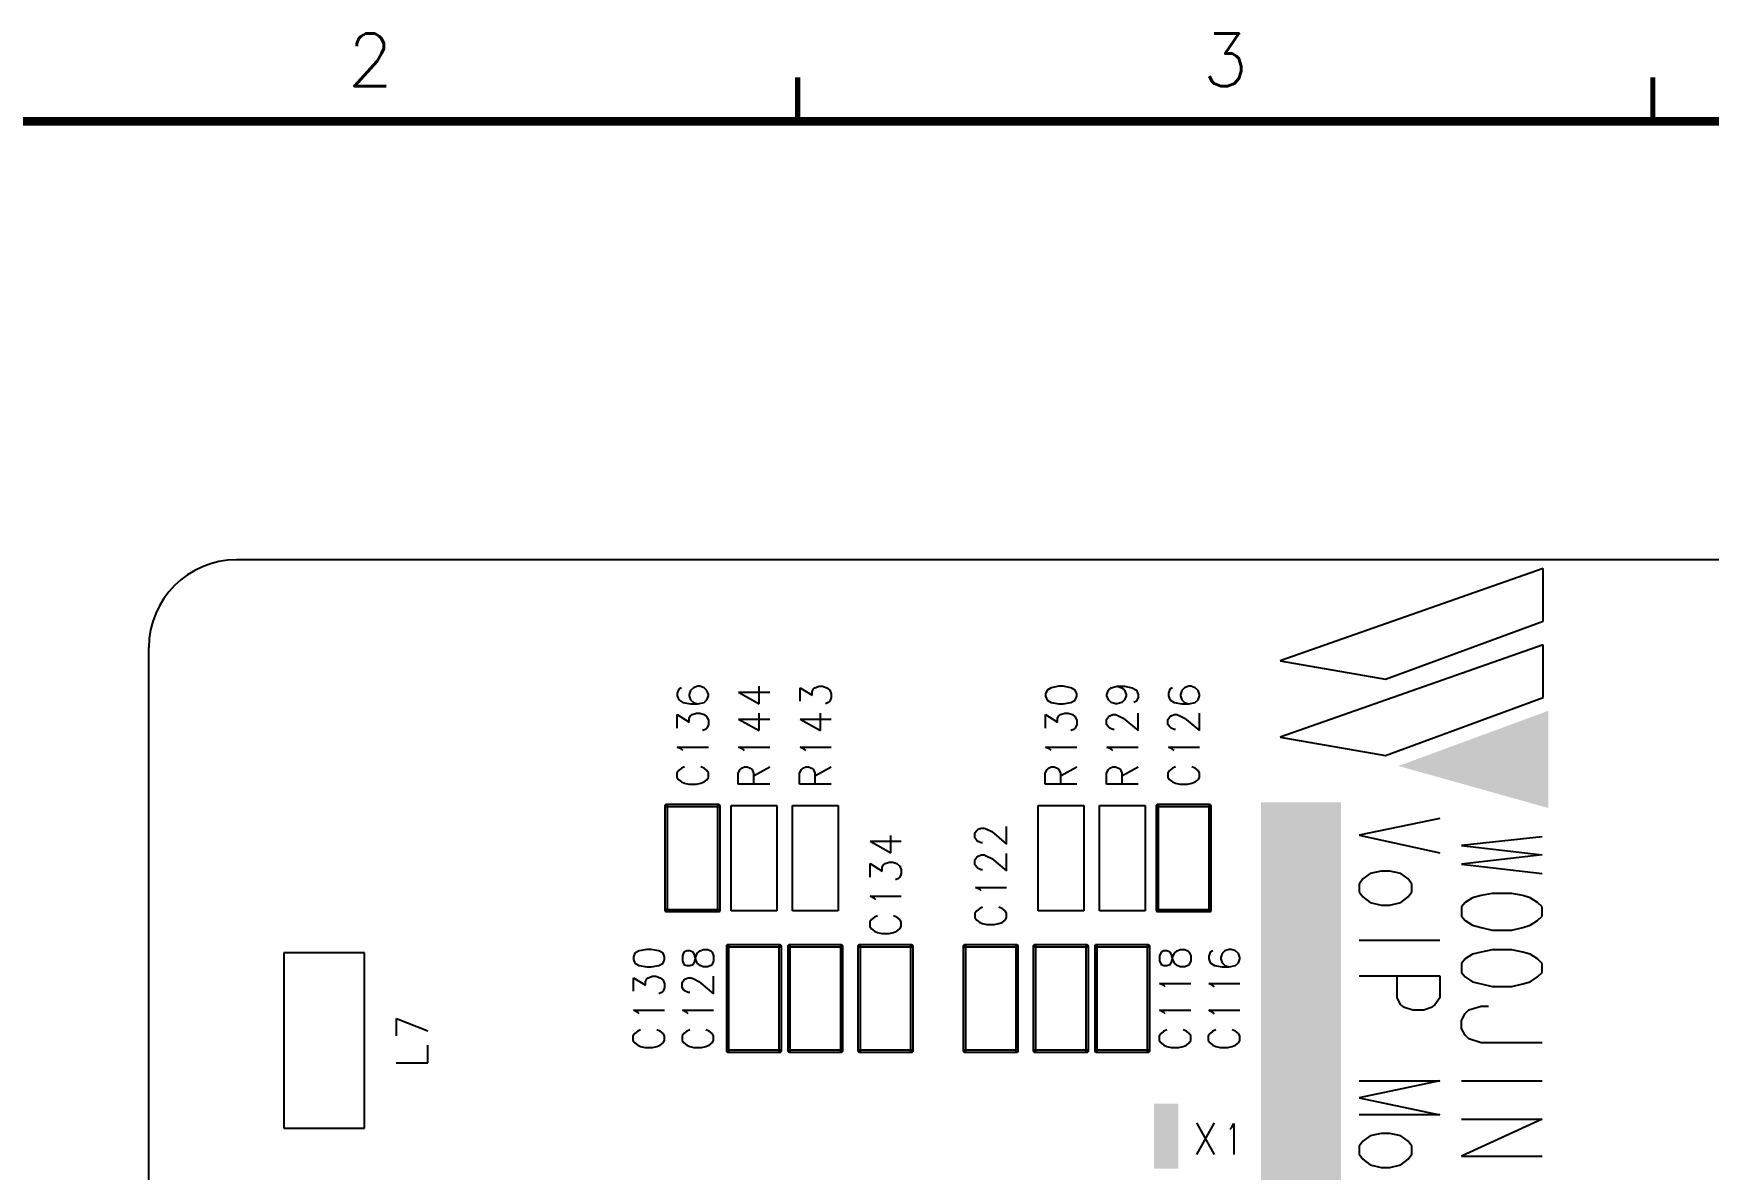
# Model space of a CAD drawing. Extents: x 295 to 953, y 10 to 290.
# Drawn here: x 545.9 to 641.4, y 225.3 to 290 of the extents above; entities that cross this region are included whole.
import ezdxf
from ezdxf.enums import TextEntityAlignment as Align

# ---------------------------------------------------------------- set-up
doc = ezdxf.new("R2010")
doc.units = 0
doc.header["$LTSCALE"] = 5
doc.header["$MEASUREMENT"] = 0
doc.layers.get('0').update_dxf_attribs({"linetype": 'CONTINUOUS', "lineweight": 25})
for name, color, linetype in [('13_C-SILK_GBR', 7, 'CONTINUOUS'), ('문자', 4, 'CONTINUOUS'), ('테두리', 3, 'CONTINUOUS')]:
    doc.layers.add(name, color=color, linetype=linetype)
doc.styles.get("Standard").update_dxf_attribs({"font": 'simplex.shx'})

# ---------------------------------------------------------------- blocks, each defined once
blk = doc.blocks.new('C')
at = {"layer": '테두리'}
for points, const_width in [([(112.5, 287.5), (112.5, 285)], 0.3), ([(161.25, 287.5), (161.25, 285)], 0.3), ([(15, 285), (15, 15), (405, 15), (405, 285), (15, 285)], 0.5)]:
    blk.add_lwpolyline(points, dxfattribs=dict(at, const_width=const_width))
at = {"layer": '문자'}
for s, p in [('2', (88.125, 288.5)), ('3', (136.875, 288.5))]:
    blk.add_text(s, height=3, dxfattribs=at).set_placement(p, align=Align.MIDDLE)

msp = doc.modelspace()

# ---------------------------------------------------------------- linework, layer by layer
at = {"layer": '13_C-SILK_GBR', "color": 7}
for p, q in [((807.478, 260), (557.478, 260)), ((631.978, 259.5), (616.978, 254.25)), ((631.978, 256.5), (631.978, 259.5)), ((622.978, 253.2), (631.978, 256.5)), ((552.478, 85), (552.478, 255)), ((631.978, 255.15), (616.978, 249.9)), ((631.978, 252.15), (631.978, 255.15)), ((616.978, 254.25), (622.978, 253.2)), ((582.688, 252.634), (582.606, 252.404)), ((582.606, 252.404), (582.606, 252.256)), ((582.606, 252.256), (582.688, 252.026)), ((582.85, 252.712), (582.688, 252.634)), ((583.368, 252.554), (583.288, 252.324)), ((583.288, 252.324), (583.288, 252.256)), ((583.288, 252.256), (583.368, 252.026)), ((583.532, 252.712), (583.368, 252.554)), ((583.778, 252.792), (583.532, 252.712)), ((583.888, 252.792), (583.778, 252.792)), ((584.132, 252.712), (583.888, 252.792)), ((584.296, 252.554), (584.132, 252.712)), ((584.378, 252.324), (584.296, 252.554)), ((584.296, 252.026), (584.378, 252.256)), ((584.378, 252.256), (584.378, 252.324)), ((586.106, 252.454), (587.278, 251.798)), ((586.106, 252.454), (587.878, 252.454)), ((587.278, 251.798), (587.278, 252.792)), ((589.606, 251.936), (589.606, 252.712)), ((589.606, 252.712), (590.288, 252.286)), ((590.288, 252.504), (590.368, 252.644)), ((590.288, 252.286), (590.288, 252.504)), ((590.368, 252.644), (590.45, 252.712)), ((590.45, 252.712), (590.696, 252.792)), ((590.696, 252.792), (590.888, 252.792)), ((590.888, 252.792), (591.132, 252.712)), ((591.132, 252.712), (591.296, 252.574)), ((591.296, 252.574), (591.378, 252.364)), ((591.378, 252.146), (591.296, 251.936)), ((591.378, 252.364), (591.378, 252.146)), ((603.688, 252.574), (603.606, 252.364)), ((603.606, 252.364), (603.606, 252.226)), ((603.606, 252.226), (603.688, 252.006)), ((603.932, 252.712), (603.688, 252.574)), ((604.368, 252.792), (603.932, 252.712)), ((604.614, 252.792), (604.368, 252.792)), ((605.05, 252.712), (604.614, 252.792)), ((605.296, 252.574), (605.05, 252.712)), ((605.378, 252.364), (605.296, 252.574)), ((605.296, 252.006), (605.378, 252.226)), ((605.378, 252.226), (605.378, 252.364)), ((607.106, 252.324), (607.188, 252.564)), ((607.106, 252.256), (607.106, 252.324)), ((607.188, 252.026), (607.106, 252.256)), ((607.188, 252.564), (607.35, 252.712)), ((607.35, 252.712), (607.678, 252.792)), ((607.678, 252.792), (607.95, 252.712)), ((607.678, 252.792), (608.114, 252.792)), ((607.95, 252.712), (608.114, 252.564)), ((608.114, 252.792), (608.55, 252.712)), ((608.114, 252.564), (608.196, 252.324)), ((608.196, 252.256), (608.114, 252.026)), ((608.196, 252.324), (608.196, 252.256)), ((608.55, 252.712), (608.796, 252.564)), ((608.796, 252.564), (608.878, 252.324)), ((608.878, 252.176), (608.796, 251.946)), ((608.878, 252.324), (608.878, 252.176)), ((610.688, 252.634), (610.606, 252.404)), ((610.606, 252.404), (610.606, 252.256)), ((610.606, 252.256), (610.688, 252.026)), ((610.85, 252.712), (610.688, 252.634)), ((611.368, 252.554), (611.288, 252.324)), ((611.288, 252.324), (611.288, 252.256)), ((611.288, 252.256), (611.368, 252.026)), ((611.532, 252.712), (611.368, 252.554)), ((611.778, 252.792), (611.532, 252.712)), ((611.888, 252.792), (611.778, 252.792)), ((612.132, 252.712), (611.888, 252.792)), ((612.296, 252.554), (612.132, 252.712)), ((612.378, 252.324), (612.296, 252.554)), ((612.296, 252.026), (612.378, 252.256)), ((612.378, 252.256), (612.378, 252.324)), ((622.978, 248.85), (631.978, 252.15)), ((582.606, 250.406), (582.606, 251.182)), ((582.606, 251.182), (583.288, 250.756)), ((582.688, 252.026), (582.932, 251.868)), ((582.932, 251.868), (583.368, 251.798)), ((583.368, 252.026), (583.532, 251.868)), ((583.368, 251.798), (583.778, 251.798)), ((583.368, 251.114), (583.45, 251.182)), ((583.45, 251.182), (583.696, 251.262)), ((583.532, 251.868), (583.778, 251.798)), ((583.696, 251.262), (583.888, 251.262)), ((583.778, 251.798), (584.132, 251.868)), ((583.888, 251.262), (584.132, 251.182)), ((584.132, 251.868), (584.296, 252.026)), ((584.132, 251.182), (584.296, 251.044)), ((587.278, 250.268), (587.278, 251.262)), ((590.778, 250.268), (590.778, 251.262)), ((591.214, 251.868), (591.05, 251.798)), ((591.296, 251.936), (591.214, 251.868)), ((603.606, 250.406), (603.606, 251.182)), ((603.606, 251.182), (604.288, 250.756)), ((603.688, 252.006), (603.932, 251.868)), ((603.932, 251.868), (604.368, 251.798)), ((604.368, 251.798), (604.614, 251.798)), ((604.368, 251.114), (604.45, 251.182)), ((604.45, 251.182), (604.696, 251.262)), ((604.614, 251.798), (605.05, 251.868)), ((604.696, 251.262), (604.888, 251.262)), ((604.888, 251.262), (605.132, 251.182)), ((605.05, 251.868), (605.296, 252.006)), ((605.132, 251.182), (605.296, 251.044)), ((607.35, 251.868), (607.188, 252.026)), ((607.268, 251.114), (607.432, 251.182)), ((607.596, 251.798), (607.35, 251.868)), ((607.432, 251.182), (607.596, 251.182)), ((607.678, 251.798), (607.596, 251.798)), ((607.596, 251.182), (607.76, 251.114)), ((607.95, 251.868), (607.678, 251.798)), ((608.114, 252.026), (607.95, 251.868)), ((608.796, 251.946), (608.632, 251.868)), ((608.878, 250.268), (608.878, 251.262)), ((610.688, 252.026), (610.932, 251.868)), ((610.768, 251.114), (610.932, 251.182)), ((610.932, 251.868), (611.368, 251.798)), ((610.932, 251.182), (611.096, 251.182)), ((611.096, 251.182), (611.26, 251.114)), ((611.368, 252.026), (611.532, 251.868)), ((611.368, 251.798), (611.778, 251.798)), ((611.532, 251.868), (611.778, 251.798)), ((611.778, 251.798), (612.132, 251.868)), ((612.132, 251.868), (612.296, 252.026)), ((612.378, 250.268), (612.378, 251.262)), ((583.288, 250.974), (583.368, 251.114)), ((583.288, 250.756), (583.288, 250.974)), ((584.214, 250.338), (584.05, 250.268)), ((584.296, 250.406), (584.214, 250.338)), ((584.296, 251.044), (584.378, 250.834)), ((584.378, 250.616), (584.296, 250.406)), ((584.378, 250.834), (584.378, 250.616)), ((586.106, 250.924), (587.278, 250.268)), ((586.106, 250.924), (587.878, 250.924)), ((589.606, 250.924), (590.778, 250.268)), ((589.606, 250.924), (591.378, 250.924)), ((604.288, 250.974), (604.368, 251.114)), ((604.288, 250.756), (604.288, 250.974)), ((605.214, 250.338), (605.05, 250.268)), ((605.296, 250.406), (605.214, 250.338)), ((605.296, 251.044), (605.378, 250.834)), ((605.378, 250.616), (605.296, 250.406)), ((605.378, 250.834), (605.378, 250.616)), ((607.078, 250.904), (607.188, 251.044)), ((607.078, 250.616), (607.078, 250.904)), ((607.188, 250.476), (607.078, 250.616)), ((607.188, 251.044), (607.268, 251.114)), ((607.268, 250.406), (607.188, 250.476)), ((607.432, 250.338), (607.268, 250.406)), ((607.514, 250.338), (607.432, 250.338)), ((607.76, 251.114), (608.032, 250.974)), ((608.032, 250.974), (608.878, 250.268)), ((610.578, 250.904), (610.688, 251.044)), ((610.578, 250.616), (610.578, 250.904)), ((610.688, 250.476), (610.578, 250.616)), ((610.688, 251.044), (610.768, 251.114)), ((610.768, 250.406), (610.688, 250.476)), ((610.932, 250.338), (610.768, 250.406)), ((611.014, 250.338), (610.932, 250.338)), ((611.26, 251.114), (611.532, 250.974)), ((611.532, 250.974), (612.378, 250.268)), ((582.85, 249.206), (582.606, 249.324)), ((582.606, 249.324), (584.378, 249.324)), ((586.35, 249.206), (586.106, 249.324)), ((586.106, 249.324), (587.878, 249.324)), ((589.85, 249.206), (589.606, 249.324)), ((589.606, 249.324), (591.378, 249.324)), ((603.85, 249.206), (603.606, 249.324)), ((603.606, 249.324), (605.378, 249.324)), ((607.35, 249.206), (607.106, 249.324)), ((607.106, 249.324), (608.878, 249.324)), ((610.85, 249.206), (610.606, 249.324)), ((610.606, 249.324), (612.378, 249.324)), ((616.978, 249.9), (622.978, 248.85)), ((582.932, 249.126), (582.85, 249.206)), ((586.432, 249.126), (586.35, 249.206)), ((589.932, 249.126), (589.85, 249.206)), ((603.932, 249.126), (603.85, 249.206)), ((607.432, 249.126), (607.35, 249.206)), ((610.932, 249.126), (610.85, 249.206)), ((582.688, 247.994), (582.578, 247.864)), ((582.578, 247.864), (582.578, 247.596)), ((582.578, 247.596), (582.688, 247.466)), ((582.85, 248.132), (582.688, 247.994)), ((582.688, 247.466), (582.85, 247.338)), ((583.014, 248.202), (582.85, 248.132)), ((584.132, 248.132), (583.942, 248.202)), ((584.296, 247.994), (584.132, 248.132)), ((584.132, 247.338), (584.296, 247.466)), ((584.378, 247.864), (584.296, 247.994)), ((584.296, 247.466), (584.378, 247.596)), ((584.378, 247.596), (584.378, 247.864)), ((586.078, 247.844), (586.188, 248.054)), ((586.078, 247.208), (586.078, 247.844)), ((586.188, 248.054), (586.268, 248.122)), ((586.268, 248.122), (586.432, 248.202)), ((586.432, 248.202), (586.596, 248.202)), ((586.596, 248.202), (586.76, 248.122)), ((586.76, 248.122), (586.868, 248.054)), ((586.868, 248.054), (586.95, 247.844)), ((586.95, 247.696), (587.878, 248.202)), ((586.95, 247.844), (586.95, 247.208)), ((589.578, 247.844), (589.688, 248.054)), ((589.578, 247.208), (589.578, 247.844)), ((589.688, 248.054), (589.768, 248.122)), ((589.768, 248.122), (589.932, 248.202)), ((589.932, 248.202), (590.096, 248.202)), ((590.096, 248.202), (590.26, 248.122)), ((590.26, 248.122), (590.368, 248.054)), ((590.368, 248.054), (590.45, 247.844)), ((590.45, 247.696), (591.378, 248.202)), ((590.45, 247.844), (590.45, 247.208)), ((603.578, 247.844), (603.688, 248.054)), ((603.578, 247.208), (603.578, 247.844)), ((603.688, 248.054), (603.768, 248.122)), ((603.768, 248.122), (603.932, 248.202)), ((603.932, 248.202), (604.096, 248.202)), ((604.096, 248.202), (604.26, 248.122)), ((604.26, 248.122), (604.368, 248.054)), ((604.368, 248.054), (604.45, 247.844)), ((604.45, 247.696), (605.378, 248.202)), ((604.45, 247.844), (604.45, 247.208)), ((607.078, 247.844), (607.188, 248.054)), ((607.078, 247.208), (607.078, 247.844)), ((607.188, 248.054), (607.268, 248.122)), ((607.268, 248.122), (607.432, 248.202)), ((607.432, 248.202), (607.596, 248.202)), ((607.596, 248.202), (607.76, 248.122)), ((607.76, 248.122), (607.868, 248.054)), ((607.868, 248.054), (607.95, 247.844)), ((607.95, 247.696), (608.878, 248.202)), ((607.95, 247.844), (607.95, 247.208)), ((610.688, 247.994), (610.578, 247.864)), ((610.578, 247.864), (610.578, 247.596)), ((610.578, 247.596), (610.688, 247.466)), ((610.85, 248.132), (610.688, 247.994)), ((610.688, 247.466), (610.85, 247.338)), ((611.014, 248.202), (610.85, 248.132)), ((612.132, 248.132), (611.942, 248.202)), ((612.296, 247.994), (612.132, 248.132)), ((612.132, 247.338), (612.296, 247.466)), ((612.378, 247.864), (612.296, 247.994)), ((612.296, 247.466), (612.378, 247.596)), ((612.378, 247.596), (612.378, 247.864)), ((582.85, 247.338), (583.014, 247.268)), ((583.014, 247.268), (583.26, 247.208)), ((583.26, 247.208), (583.696, 247.208)), ((583.696, 247.208), (583.942, 247.268)), ((583.942, 247.268), (584.132, 247.338)), ((587.878, 247.208), (586.078, 247.208)), ((591.378, 247.208), (589.578, 247.208)), ((605.378, 247.208), (603.578, 247.208)), ((608.878, 247.208), (607.078, 247.208)), ((610.85, 247.338), (611.014, 247.268)), ((611.014, 247.268), (611.26, 247.208)), ((611.26, 247.208), (611.696, 247.208)), ((611.696, 247.208), (611.942, 247.268)), ((611.942, 247.268), (612.132, 247.338)), ((581.924, 246.02), (581.958, 246.054)), ((581.958, 246.054), (581.924, 246.02)), ((581.924, 246), (581.924, 246.02)), ((581.924, 246.02), (581.924, 245.98)), ((581.924, 240), (581.924, 246)), ((581.924, 245.98), (581.958, 245.946)), ((581.958, 246.054), (581.998, 246.054)), ((581.978, 246.054), (581.958, 246.054)), ((584.978, 246.054), (581.978, 246.054)), ((581.978, 245.946), (584.978, 245.946)), ((581.998, 246.054), (582.032, 246.02)), ((582.032, 246), (582.032, 240)), ((584.924, 246.02), (584.958, 246.054)), ((584.924, 246), (584.924, 246.02)), ((584.924, 240), (584.924, 246)), ((584.958, 246.054), (584.998, 246.054)), ((584.978, 245.946), (584.998, 245.946)), ((584.998, 246.054), (585.032, 246.02)), ((585.032, 246.02), (584.998, 246.054)), ((584.998, 245.946), (585.032, 245.98)), ((585.032, 245.98), (585.032, 246.02)), ((585.032, 246), (585.032, 240)), ((585.678, 240), (585.678, 246)), ((585.678, 246), (588.278, 246)), ((588.278, 246), (588.278, 240)), ((589.178, 240), (589.178, 246)), ((589.178, 246), (591.778, 246)), ((591.778, 246), (591.778, 240)), ((603.178, 240), (603.178, 246)), ((603.178, 246), (605.778, 246)), ((605.778, 246), (605.778, 240)), ((606.678, 240), (606.678, 246)), ((606.678, 246), (609.278, 246)), ((609.278, 246), (609.278, 240)), ((609.924, 246.02), (609.958, 246.054)), ((609.958, 246.054), (609.924, 246.02)), ((609.924, 246), (609.924, 246.02)), ((609.924, 246.02), (609.924, 245.98)), ((609.924, 240), (609.924, 246)), ((609.924, 245.98), (609.958, 245.946)), ((609.958, 246.054), (609.998, 246.054)), ((609.978, 246.054), (609.958, 246.054)), ((612.978, 246.054), (609.978, 246.054)), ((609.978, 245.946), (612.978, 245.946)), ((609.998, 246.054), (610.032, 246.02)), ((610.032, 246), (610.032, 240)), ((612.924, 246.02), (612.958, 246.054)), ((612.924, 246), (612.924, 246.02)), ((612.924, 240), (612.924, 246)), ((612.958, 246.054), (612.998, 246.054)), ((612.978, 245.946), (612.998, 245.946)), ((612.998, 246.054), (613.032, 246.02)), ((613.032, 246.02), (612.998, 246.054)), ((612.998, 245.946), (613.032, 245.98)), ((613.032, 245.98), (613.032, 246.02)), ((613.032, 246), (613.032, 240)), ((599.578, 244.436), (599.686, 244.574)), ((599.686, 244.574), (599.768, 244.644)), ((599.768, 244.644), (599.932, 244.714)), ((599.932, 244.714), (600.096, 244.714)), ((600.096, 244.714), (600.26, 244.644)), ((600.26, 244.644), (600.532, 244.506)), ((600.532, 244.506), (601.378, 243.798)), ((601.378, 243.798), (601.378, 244.794)), ((626.082, 245.25), (621.482, 244.298)), ((593.604, 243.956), (594.778, 243.298)), ((593.604, 243.956), (595.378, 243.956)), ((594.778, 243.298), (594.778, 244.294)), ((599.578, 244.146), (599.578, 244.436)), ((599.686, 244.008), (599.578, 244.146)), ((599.768, 243.938), (599.686, 244.008)), ((599.932, 243.868), (599.768, 243.938)), ((600.014, 243.868), (599.932, 243.868)), ((621.482, 244.298), (626.082, 243.308)), ((631.924, 244.21), (627.324, 243.708)), ((627.324, 243.708), (631.924, 243.184)), ((593.604, 241.908), (593.604, 242.684)), ((593.604, 242.684), (594.288, 242.256)), ((594.288, 242.474), (594.368, 242.614)), ((594.368, 242.614), (594.45, 242.684)), ((594.45, 242.684), (594.696, 242.762)), ((594.696, 242.762), (594.888, 242.762)), ((594.888, 242.762), (595.132, 242.684)), ((595.132, 242.684), (595.296, 242.544)), ((599.578, 242.904), (599.686, 243.044)), ((599.578, 242.616), (599.578, 242.904)), ((599.686, 242.476), (599.578, 242.616)), ((599.686, 243.044), (599.768, 243.114)), ((599.768, 243.114), (599.932, 243.184)), ((599.932, 243.184), (600.096, 243.184)), ((600.096, 243.184), (600.26, 243.114)), ((600.26, 243.114), (600.532, 242.974)), ((600.532, 242.974), (601.378, 242.268)), ((601.378, 242.268), (601.378, 243.262)), ((631.924, 243.184), (627.324, 242.662)), ((627.324, 242.662), (631.924, 242.118)), ((594.288, 242.256), (594.288, 242.474)), ((595.214, 241.838), (595.052, 241.768)), ((595.296, 241.908), (595.214, 241.838)), ((595.296, 242.544), (595.378, 242.336)), ((595.378, 242.116), (595.296, 241.908)), ((595.378, 242.336), (595.378, 242.116)), ((599.768, 242.408), (599.686, 242.476)), ((599.932, 242.338), (599.768, 242.408)), ((600.014, 242.338), (599.932, 242.338)), ((621.69, 241.814), (621.482, 241.522)), ((622.11, 242.124), (621.69, 241.814)), ((622.736, 242.26), (622.11, 242.124)), ((623.224, 242.26), (622.736, 242.26)), ((623.852, 242.124), (623.224, 242.26)), ((624.27, 241.814), (623.852, 242.124)), ((624.478, 241.522), (624.27, 241.814)), ((593.85, 240.704), (593.604, 240.824)), ((593.604, 240.824), (595.378, 240.824)), ((593.932, 240.626), (593.85, 240.704)), ((599.85, 241.204), (599.604, 241.324)), ((599.604, 241.324), (601.378, 241.324)), ((599.932, 241.126), (599.85, 241.204)), ((621.482, 241.522), (621.482, 241.076)), ((621.482, 241.076), (621.69, 240.784)), ((621.69, 240.784), (622.11, 240.472)), ((623.852, 240.472), (624.27, 240.784)), ((624.27, 240.784), (624.478, 241.076)), ((624.478, 241.076), (624.478, 241.522)), ((627.952, 240.74), (627.532, 240.468)), ((628.438, 240.864), (627.952, 240.74)), ((629.066, 240.99), (628.438, 240.864)), ((630.182, 240.99), (629.066, 240.99)), ((630.808, 240.864), (630.182, 240.99)), ((631.226, 240.74), (630.808, 240.864)), ((631.646, 240.468), (631.226, 240.74)), ((581.958, 240.054), (581.924, 240.02)), ((581.924, 240.02), (581.924, 239.98)), ((581.924, 239.98), (581.958, 239.946)), ((581.958, 239.946), (581.924, 239.98)), ((581.978, 240.054), (581.958, 240.054)), ((581.998, 239.946), (581.958, 239.946)), ((584.978, 240.054), (581.978, 240.054)), ((581.978, 239.946), (584.978, 239.946)), ((582.032, 239.98), (581.998, 239.946)), ((582.032, 240), (582.032, 239.98)), ((584.958, 239.946), (584.924, 239.98)), ((584.998, 239.946), (584.958, 239.946)), ((584.978, 239.946), (584.998, 239.946)), ((585.032, 240.02), (584.998, 240.054)), ((585.032, 239.98), (584.998, 239.946)), ((584.998, 239.946), (585.032, 239.98)), ((585.032, 239.98), (585.032, 240.02)), ((585.032, 240), (585.032, 239.98)), ((588.278, 240), (585.678, 240)), ((591.778, 240), (589.178, 240)), ((594.014, 239.702), (593.85, 239.632)), ((595.132, 239.632), (594.942, 239.702)), ((599.686, 239.992), (599.578, 239.864)), ((599.578, 239.864), (599.578, 239.594)), ((599.85, 240.132), (599.686, 239.992)), ((600.014, 240.202), (599.85, 240.132)), ((601.132, 240.132), (600.942, 240.202)), ((601.296, 239.992), (601.132, 240.132)), ((601.378, 239.864), (601.296, 239.992)), ((601.378, 239.594), (601.378, 239.864)), ((605.778, 240), (603.178, 240)), ((609.278, 240), (606.678, 240)), ((609.958, 240.054), (609.924, 240.02)), ((609.924, 240.02), (609.924, 239.98)), ((609.924, 239.98), (609.958, 239.946)), ((609.958, 239.946), (609.924, 239.98)), ((609.978, 240.054), (609.958, 240.054)), ((609.998, 239.946), (609.958, 239.946)), ((612.978, 240.054), (609.978, 240.054)), ((609.978, 239.946), (612.978, 239.946)), ((610.032, 239.98), (609.998, 239.946)), ((610.032, 240), (610.032, 239.98)), ((612.958, 239.946), (612.924, 239.98)), ((612.998, 239.946), (612.958, 239.946)), ((612.978, 239.946), (612.998, 239.946)), ((613.032, 240.02), (612.998, 240.054)), ((613.032, 239.98), (612.998, 239.946)), ((612.998, 239.946), (613.032, 239.98)), ((613.032, 239.98), (613.032, 240.02)), ((613.032, 240), (613.032, 239.98)), ((622.11, 240.472), (622.736, 240.318)), ((622.736, 240.318), (623.224, 240.318)), ((623.224, 240.318), (623.852, 240.472)), ((627.532, 240.468), (627.324, 240.216)), ((627.324, 240.216), (627.324, 239.692)), ((631.924, 240.216), (631.646, 240.468)), ((631.924, 239.692), (631.924, 240.216)), ((593.686, 239.492), (593.578, 239.364)), ((593.578, 239.364), (593.578, 239.094)), ((593.578, 239.094), (593.686, 238.966)), ((593.85, 239.632), (593.686, 239.492)), ((593.686, 238.966), (593.85, 238.836)), ((593.85, 238.836), (594.014, 238.766)), ((594.014, 238.766), (594.26, 238.706)), ((594.696, 238.706), (594.942, 238.766)), ((594.942, 238.766), (595.132, 238.836)), ((595.296, 239.492), (595.132, 239.632)), ((595.132, 238.836), (595.296, 238.966)), ((595.378, 239.364), (595.296, 239.492)), ((595.296, 238.966), (595.378, 239.094)), ((595.378, 239.094), (595.378, 239.364)), ((599.578, 239.594), (599.686, 239.466)), ((599.686, 239.466), (599.85, 239.336)), ((599.85, 239.336), (600.014, 239.266)), ((600.014, 239.266), (600.26, 239.206)), ((600.26, 239.206), (600.696, 239.206)), ((600.696, 239.206), (600.942, 239.266)), ((600.942, 239.266), (601.132, 239.336)), ((601.132, 239.336), (601.296, 239.466)), ((601.296, 239.466), (601.378, 239.594)), ((627.324, 239.692), (627.532, 239.442)), ((627.532, 239.442), (627.952, 239.17)), ((627.952, 239.17), (628.438, 239.044)), ((628.438, 239.044), (629.066, 238.898)), ((629.066, 238.898), (630.182, 238.898)), ((630.182, 238.898), (630.808, 239.044)), ((630.808, 239.044), (631.226, 239.17)), ((631.226, 239.17), (631.646, 239.442)), ((631.646, 239.442), (631.924, 239.692)), ((580.868, 237.792), (580.432, 237.712)), ((581.114, 237.792), (580.868, 237.792)), ((581.55, 237.712), (581.114, 237.792)), ((583.914, 237.712), (584.078, 237.792)), ((584.078, 237.792), (584.35, 237.792)), ((584.35, 237.792), (584.514, 237.712)), ((585.424, 238.02), (585.458, 238.054)), ((585.458, 238.054), (585.424, 238.02)), ((585.424, 238), (585.424, 238.02)), ((585.424, 238.02), (585.424, 237.98)), ((585.424, 232), (585.424, 238)), ((585.424, 237.98), (585.458, 237.946)), ((585.458, 238.054), (585.498, 238.054)), ((585.478, 238.054), (585.458, 238.054)), ((588.478, 238.054), (585.478, 238.054)), ((585.478, 237.946), (588.478, 237.946)), ((585.498, 238.054), (585.532, 238.02)), ((585.532, 238), (585.532, 232)), ((588.424, 238.02), (588.458, 238.054)), ((588.424, 238), (588.424, 238.02)), ((588.424, 232), (588.424, 238)), ((588.458, 238.054), (588.498, 238.054)), ((588.478, 237.946), (588.498, 237.946)), ((588.498, 238.054), (588.532, 238.02)), ((588.532, 238.02), (588.498, 238.054)), ((588.498, 237.946), (588.532, 237.98)), ((588.532, 237.98), (588.532, 238.02)), ((588.532, 238), (588.532, 232)), ((588.924, 238.02), (588.958, 238.054)), ((588.958, 238.054), (588.924, 238.02)), ((588.924, 238), (588.924, 238.02)), ((588.924, 238.02), (588.924, 237.98)), ((588.924, 232), (588.924, 238)), ((588.924, 237.98), (588.958, 237.946)), ((588.958, 238.054), (588.998, 238.054)), ((588.978, 238.054), (588.958, 238.054)), ((591.978, 238.054), (588.978, 238.054)), ((588.978, 237.946), (591.978, 237.946)), ((588.998, 238.054), (589.032, 238.02)), ((589.032, 238), (589.032, 232)), ((591.924, 238.02), (591.958, 238.054)), ((591.924, 238), (591.924, 238.02)), ((591.924, 232), (591.924, 238)), ((591.958, 238.054), (591.998, 238.054)), ((591.978, 237.946), (591.998, 237.946)), ((591.998, 238.054), (592.032, 238.02)), ((592.032, 238.02), (591.998, 238.054)), ((591.998, 237.946), (592.032, 237.98)), ((592.032, 237.98), (592.032, 238.02)), ((592.032, 238), (592.032, 232)), ((592.924, 238.02), (592.958, 238.054)), ((592.958, 238.054), (592.924, 238.02)), ((592.924, 238), (592.924, 238.02)), ((592.924, 238.02), (592.924, 237.98)), ((592.924, 232), (592.924, 238)), ((592.924, 237.98), (592.958, 237.946)), ((592.958, 238.054), (592.998, 238.054)), ((592.978, 238.054), (592.958, 238.054)), ((595.978, 238.054), (592.978, 238.054)), ((592.978, 237.946), (595.978, 237.946)), ((592.998, 238.054), (593.032, 238.02)), ((593.032, 238), (593.032, 232)), ((594.26, 238.706), (594.696, 238.706)), ((595.924, 238.02), (595.958, 238.054)), ((595.924, 238), (595.924, 238.02)), ((595.924, 232), (595.924, 238)), ((595.958, 238.054), (595.998, 238.054)), ((595.978, 237.946), (595.998, 237.946)), ((596.032, 238.02), (595.998, 238.054)), ((595.998, 238.054), (596.032, 238.02)), ((595.998, 237.946), (596.032, 237.98)), ((596.032, 237.98), (596.032, 238.02)), ((596.032, 238), (596.032, 232)), ((598.924, 238.02), (598.958, 238.054)), ((598.958, 238.054), (598.924, 238.02)), ((598.924, 238), (598.924, 238.02)), ((598.924, 238.02), (598.924, 237.98)), ((598.924, 232), (598.924, 238)), ((598.924, 237.98), (598.958, 237.946)), ((598.958, 238.054), (598.998, 238.054)), ((598.978, 238.054), (598.958, 238.054)), ((601.978, 238.054), (598.978, 238.054)), ((598.978, 237.946), (601.978, 237.946)), ((598.998, 238.054), (599.032, 238.02)), ((599.032, 238), (599.032, 232)), ((601.924, 238.02), (601.958, 238.054)), ((601.924, 238), (601.924, 238.02)), ((601.924, 232), (601.924, 238)), ((601.958, 238.054), (601.998, 238.054)), ((601.978, 237.946), (601.998, 237.946)), ((602.032, 238.02), (601.998, 238.054)), ((601.998, 238.054), (602.032, 238.02)), ((601.998, 237.946), (602.032, 237.98)), ((602.032, 237.98), (602.032, 238.02)), ((602.032, 238), (602.032, 232)), ((602.924, 238.02), (602.958, 238.054)), ((602.958, 238.054), (602.924, 238.02)), ((602.924, 238), (602.924, 238.02)), ((602.924, 238.02), (602.924, 237.98)), ((602.924, 232), (602.924, 238)), ((602.924, 237.98), (602.958, 237.946)), ((602.958, 238.054), (602.998, 238.054)), ((602.978, 238.054), (602.958, 238.054)), ((605.978, 238.054), (602.978, 238.054)), ((602.978, 237.946), (605.978, 237.946)), ((602.998, 238.054), (603.032, 238.02)), ((603.032, 238), (603.032, 232)), ((605.924, 238.02), (605.958, 238.054)), ((605.924, 238), (605.924, 238.02)), ((605.924, 232), (605.924, 238)), ((605.958, 238.054), (605.998, 238.054)), ((605.978, 237.946), (605.998, 237.946)), ((605.998, 238.054), (606.032, 238.02)), ((606.032, 238.02), (605.998, 238.054)), ((605.998, 237.946), (606.032, 237.98)), ((606.032, 237.98), (606.032, 238.02)), ((606.032, 238), (606.032, 232)), ((606.424, 238.02), (606.458, 238.054)), ((606.458, 238.054), (606.424, 238.02)), ((606.424, 238), (606.424, 238.02)), ((606.424, 238.02), (606.424, 237.98)), ((606.424, 232), (606.424, 238)), ((606.424, 237.98), (606.458, 237.946)), ((606.458, 238.054), (606.498, 238.054)), ((606.478, 238.054), (606.458, 238.054)), ((609.478, 238.054), (606.478, 238.054)), ((606.478, 237.946), (609.478, 237.946)), ((606.498, 238.054), (606.532, 238.02)), ((606.532, 238), (606.532, 232)), ((609.424, 238.02), (609.458, 238.054)), ((609.424, 238), (609.424, 238.02)), ((609.424, 232), (609.424, 238)), ((609.458, 238.054), (609.498, 238.054)), ((609.478, 237.946), (609.498, 237.946)), ((609.498, 238.054), (609.532, 238.02)), ((609.532, 238.02), (609.498, 238.054)), ((609.498, 237.946), (609.532, 237.98)), ((609.532, 237.98), (609.532, 238.02)), ((609.532, 238), (609.532, 232)), ((611.114, 237.712), (611.278, 237.792)), ((611.278, 237.792), (611.55, 237.792)), ((611.55, 237.792), (611.714, 237.712)), ((614.078, 237.792), (613.832, 237.712)), ((614.188, 237.792), (614.078, 237.792)), ((614.432, 237.712), (614.188, 237.792)), ((626.082, 238.298), (621.482, 238.298)), ((560.178, 237.6), (560.178, 227.6)), ((564.778, 237.6), (560.178, 237.6)), ((564.778, 227.6), (564.778, 237.6)), ((580.188, 237.574), (580.106, 237.364)), ((580.106, 237.364), (580.106, 237.226)), ((580.106, 237.226), (580.188, 237.006)), ((580.432, 237.712), (580.188, 237.574)), ((580.188, 237.006), (580.432, 236.868)), ((580.432, 236.868), (580.868, 236.798)), ((581.114, 236.798), (581.55, 236.868)), ((581.796, 237.574), (581.55, 237.712)), ((581.55, 236.868), (581.796, 237.006)), ((581.878, 237.364), (581.796, 237.574)), ((581.796, 237.006), (581.878, 237.226)), ((581.878, 237.226), (581.878, 237.364)), ((582.988, 237.644), (582.906, 237.434)), ((582.906, 237.434), (582.906, 237.146)), ((582.906, 237.146), (582.988, 236.936)), ((583.15, 237.712), (582.988, 237.644)), ((582.988, 236.936), (583.15, 236.868)), ((583.314, 237.712), (583.15, 237.712)), ((583.15, 236.868), (583.314, 236.868)), ((583.506, 237.644), (583.314, 237.712)), ((583.314, 236.868), (583.506, 236.936)), ((583.588, 237.504), (583.506, 237.644)), ((583.506, 236.936), (583.588, 237.076)), ((583.668, 237.216), (583.588, 237.504)), ((583.588, 237.076), (583.668, 237.364)), ((583.668, 237.364), (583.75, 237.574)), ((583.75, 237.006), (583.668, 237.216)), ((583.75, 237.574), (583.914, 237.712)), ((583.914, 236.868), (583.75, 237.006)), ((584.078, 236.798), (583.914, 236.868)), ((584.514, 236.868), (584.35, 236.798)), ((584.514, 237.712), (584.596, 237.644)), ((584.596, 236.936), (584.514, 236.868)), ((584.596, 237.644), (584.678, 237.434)), ((584.678, 237.146), (584.596, 236.936)), ((584.678, 237.434), (584.678, 237.146)), ((610.188, 237.644), (610.106, 237.434)), ((610.106, 237.434), (610.106, 237.146)), ((610.106, 237.146), (610.188, 236.936)), ((610.35, 237.712), (610.188, 237.644)), ((610.188, 236.936), (610.35, 236.868)), ((610.514, 237.712), (610.35, 237.712)), ((610.35, 236.868), (610.514, 236.868)), ((610.706, 237.644), (610.514, 237.712)), ((610.514, 236.868), (610.706, 236.936)), ((610.788, 237.504), (610.706, 237.644)), ((610.706, 236.936), (610.788, 237.076)), ((610.868, 237.216), (610.788, 237.504)), ((610.788, 237.076), (610.868, 237.364)), ((610.868, 237.364), (610.95, 237.574)), ((610.95, 237.006), (610.868, 237.216)), ((610.95, 237.574), (611.114, 237.712)), ((611.114, 236.868), (610.95, 237.006)), ((611.278, 236.798), (611.114, 236.868)), ((611.714, 236.868), (611.55, 236.798)), ((611.714, 237.712), (611.796, 237.644)), ((611.796, 236.936), (611.714, 236.868)), ((611.796, 237.644), (611.878, 237.434)), ((611.878, 237.146), (611.796, 236.936)), ((611.878, 237.434), (611.878, 237.146)), ((612.988, 237.634), (612.906, 237.404)), ((612.906, 237.404), (612.906, 237.256)), ((612.906, 237.256), (612.988, 237.026)), ((613.15, 237.712), (612.988, 237.634)), ((612.988, 237.026), (613.232, 236.868)), ((613.232, 236.868), (613.668, 236.798)), ((613.668, 237.554), (613.588, 237.324)), ((613.588, 237.324), (613.588, 237.256)), ((613.588, 237.256), (613.668, 237.026)), ((613.832, 237.712), (613.668, 237.554)), ((613.668, 237.026), (613.832, 236.868)), ((613.832, 236.868), (614.078, 236.798)), ((614.078, 236.798), (614.432, 236.868)), ((614.596, 237.554), (614.432, 237.712)), ((614.432, 236.868), (614.596, 237.026)), ((614.678, 237.324), (614.596, 237.554)), ((614.596, 237.026), (614.678, 237.256)), ((614.678, 237.256), (614.678, 237.324)), ((627.532, 237.248), (627.324, 236.996)), ((627.324, 236.996), (627.324, 236.472)), ((627.952, 237.52), (627.532, 237.248)), ((628.438, 237.644), (627.952, 237.52)), ((629.066, 237.77), (628.438, 237.644)), ((630.182, 237.77), (629.066, 237.77)), ((630.808, 237.644), (630.182, 237.77)), ((631.226, 237.52), (630.808, 237.644)), ((631.646, 237.248), (631.226, 237.52)), ((631.924, 236.996), (631.646, 237.248)), ((631.924, 236.472), (631.924, 236.996)), ((580.106, 235.406), (580.106, 236.182)), ((580.106, 236.182), (580.788, 235.756)), ((580.788, 235.974), (580.868, 236.114)), ((580.788, 235.756), (580.788, 235.974)), ((580.868, 236.798), (581.114, 236.798)), ((580.868, 236.114), (580.95, 236.182)), ((580.95, 236.182), (581.196, 236.262)), ((581.196, 236.262), (581.388, 236.262)), ((581.388, 236.262), (581.632, 236.182)), ((581.632, 236.182), (581.796, 236.044)), ((581.796, 236.044), (581.878, 235.834)), ((582.878, 235.904), (582.988, 236.044)), ((582.878, 235.616), (582.878, 235.904)), ((582.988, 236.044), (583.068, 236.114)), ((583.068, 236.114), (583.232, 236.182)), ((583.232, 236.182), (583.396, 236.182)), ((583.396, 236.182), (583.56, 236.114)), ((583.56, 236.114), (583.832, 235.974)), ((583.832, 235.974), (584.678, 235.268)), ((584.35, 236.798), (584.078, 236.798)), ((584.678, 235.268), (584.678, 236.262)), ((611.55, 236.798), (611.278, 236.798)), ((613.668, 236.798), (614.078, 236.798)), ((621.482, 236.28), (626.082, 236.28)), ((623.642, 235.036), (623.642, 236.28)), ((626.082, 236.28), (626.082, 235.036)), ((627.324, 236.472), (627.532, 236.222)), ((627.532, 236.222), (627.952, 235.95)), ((627.952, 235.95), (628.438, 235.824)), ((630.808, 235.824), (631.226, 235.95)), ((631.226, 235.95), (631.646, 236.222)), ((631.646, 236.222), (631.924, 236.472)), ((581.714, 235.338), (581.55, 235.268)), ((581.796, 235.406), (581.714, 235.338)), ((581.878, 235.616), (581.796, 235.406)), ((581.878, 235.834), (581.878, 235.616)), ((582.988, 235.476), (582.878, 235.616)), ((583.068, 235.406), (582.988, 235.476)), ((583.232, 235.338), (583.068, 235.406)), ((583.314, 235.338), (583.232, 235.338)), ((610.35, 235.736), (610.106, 235.854)), ((610.106, 235.854), (611.878, 235.854)), ((610.432, 235.656), (610.35, 235.736)), ((613.15, 235.736), (612.906, 235.854)), ((612.906, 235.854), (614.678, 235.854)), ((613.232, 235.656), (613.15, 235.736)), ((623.852, 234.628), (623.642, 235.036)), ((626.082, 235.036), (625.804, 234.628)), ((628.438, 235.824), (629.066, 235.678)), ((629.066, 235.678), (630.182, 235.678)), ((630.182, 235.678), (630.808, 235.824)), ((580.35, 234.206), (580.106, 234.324)), ((580.106, 234.324), (581.878, 234.324)), ((580.432, 234.126), (580.35, 234.206)), ((583.15, 234.206), (582.906, 234.324)), ((582.906, 234.324), (584.678, 234.324)), ((583.232, 234.126), (583.15, 234.206)), ((610.35, 234.206), (610.106, 234.324)), ((610.106, 234.324), (611.878, 234.324)), ((610.432, 234.126), (610.35, 234.206)), ((613.15, 234.206), (612.906, 234.324)), ((612.906, 234.324), (614.678, 234.324)), ((613.232, 234.126), (613.15, 234.206)), ((624.06, 234.492), (623.852, 234.628)), ((624.548, 234.338), (624.06, 234.492)), ((625.176, 234.338), (624.548, 234.338)), ((625.594, 234.492), (625.176, 234.338)), ((625.804, 234.628), (625.594, 234.492)), ((627.324, 233.734), (627.532, 234.132)), ((627.532, 234.132), (627.742, 234.342)), ((627.742, 234.342), (628.438, 234.55)), ((628.438, 234.55), (628.858, 234.55)), ((566.606, 232.868), (566.606, 233.862)), ((566.606, 233.862), (568.378, 233.146)), ((580.35, 233.132), (580.188, 232.994)), ((580.514, 233.202), (580.35, 233.132)), ((581.632, 233.132), (581.442, 233.202)), ((581.796, 232.994), (581.632, 233.132)), ((583.15, 233.132), (582.988, 232.994)), ((583.314, 233.202), (583.15, 233.132)), ((584.432, 233.132), (584.242, 233.202)), ((584.596, 232.994), (584.432, 233.132)), ((610.35, 233.132), (610.188, 232.994)), ((610.514, 233.202), (610.35, 233.132)), ((611.632, 233.132), (611.442, 233.202)), ((611.796, 232.994), (611.632, 233.132)), ((613.15, 233.132), (612.988, 232.994)), ((613.314, 233.202), (613.15, 233.132)), ((614.432, 233.132), (614.242, 233.202)), ((614.596, 232.994), (614.432, 233.132)), ((627.324, 233.294), (627.324, 233.734)), ((627.532, 232.898), (627.324, 233.294)), ((568.378, 231.338), (568.378, 232.332)), ((580.188, 232.994), (580.078, 232.864)), ((580.078, 232.864), (580.078, 232.596)), ((580.078, 232.596), (580.188, 232.466)), ((580.188, 232.466), (580.35, 232.338)), ((580.35, 232.338), (580.514, 232.268)), ((580.514, 232.268), (580.76, 232.208)), ((580.76, 232.208), (581.196, 232.208)), ((581.196, 232.208), (581.442, 232.268)), ((581.442, 232.268), (581.632, 232.338)), ((581.632, 232.338), (581.796, 232.466)), ((581.878, 232.864), (581.796, 232.994)), ((581.796, 232.466), (581.878, 232.596)), ((581.878, 232.596), (581.878, 232.864)), ((582.988, 232.994), (582.878, 232.864)), ((582.878, 232.864), (582.878, 232.596)), ((582.878, 232.596), (582.988, 232.466)), ((582.988, 232.466), (583.15, 232.338)), ((583.15, 232.338), (583.314, 232.268)), ((583.314, 232.268), (583.56, 232.208)), ((583.56, 232.208), (583.996, 232.208)), ((583.996, 232.208), (584.242, 232.268)), ((584.242, 232.268), (584.432, 232.338)), ((584.432, 232.338), (584.596, 232.466)), ((584.678, 232.864), (584.596, 232.994)), ((584.596, 232.466), (584.678, 232.596)), ((584.678, 232.596), (584.678, 232.864)), ((610.188, 232.994), (610.078, 232.864)), ((610.078, 232.864), (610.078, 232.596)), ((610.078, 232.596), (610.188, 232.466)), ((610.188, 232.466), (610.35, 232.338)), ((610.35, 232.338), (610.514, 232.268)), ((610.514, 232.268), (610.76, 232.208)), ((610.76, 232.208), (611.196, 232.208)), ((611.196, 232.208), (611.442, 232.268)), ((611.442, 232.268), (611.632, 232.338)), ((611.632, 232.338), (611.796, 232.466)), ((611.878, 232.864), (611.796, 232.994)), ((611.796, 232.466), (611.878, 232.596)), ((611.878, 232.596), (611.878, 232.864)), ((612.988, 232.994), (612.878, 232.864)), ((612.878, 232.864), (612.878, 232.596)), ((612.878, 232.596), (612.988, 232.466)), ((612.988, 232.466), (613.15, 232.338)), ((613.15, 232.338), (613.314, 232.268)), ((613.314, 232.268), (613.56, 232.208)), ((613.56, 232.208), (613.996, 232.208)), ((613.996, 232.208), (614.242, 232.268)), ((614.242, 232.268), (614.432, 232.338)), ((614.432, 232.338), (614.596, 232.466)), ((614.678, 232.864), (614.596, 232.994)), ((614.596, 232.466), (614.678, 232.596)), ((614.678, 232.596), (614.678, 232.864)), ((627.742, 232.688), (627.532, 232.898)), ((628.438, 232.478), (627.742, 232.688)), ((631.924, 232.478), (628.438, 232.478)), ((566.578, 231.338), (568.378, 231.338)), ((585.458, 232.054), (585.424, 232.02)), ((585.424, 232.02), (585.424, 231.98)), ((585.424, 231.98), (585.458, 231.946)), ((585.458, 231.946), (585.424, 231.98)), ((585.478, 232.054), (585.458, 232.054)), ((585.498, 231.946), (585.458, 231.946)), ((588.478, 232.054), (585.478, 232.054)), ((585.478, 231.946), (588.478, 231.946)), ((585.532, 231.98), (585.498, 231.946)), ((585.532, 232), (585.532, 231.98)), ((588.458, 231.946), (588.424, 231.98)), ((588.498, 231.946), (588.458, 231.946)), ((588.478, 231.946), (588.498, 231.946)), ((588.532, 232.02), (588.498, 232.054)), ((588.532, 231.98), (588.498, 231.946)), ((588.498, 231.946), (588.532, 231.98)), ((588.532, 231.98), (588.532, 232.02)), ((588.532, 232), (588.532, 231.98)), ((588.958, 232.054), (588.924, 232.02)), ((588.924, 232.02), (588.924, 231.98)), ((588.924, 231.98), (588.958, 231.946)), ((588.958, 231.946), (588.924, 231.98)), ((588.978, 232.054), (588.958, 232.054)), ((588.998, 231.946), (588.958, 231.946)), ((591.978, 232.054), (588.978, 232.054)), ((588.978, 231.946), (591.978, 231.946)), ((589.032, 231.98), (588.998, 231.946)), ((589.032, 232), (589.032, 231.98)), ((591.958, 231.946), (591.924, 231.98)), ((591.998, 231.946), (591.958, 231.946)), ((591.978, 231.946), (591.998, 231.946)), ((592.032, 232.02), (591.998, 232.054)), ((592.032, 231.98), (591.998, 231.946)), ((591.998, 231.946), (592.032, 231.98)), ((592.032, 231.98), (592.032, 232.02)), ((592.032, 232), (592.032, 231.98)), ((592.958, 232.054), (592.924, 232.02)), ((592.924, 232.02), (592.924, 231.98)), ((592.958, 231.946), (592.924, 231.98)), ((592.924, 231.98), (592.958, 231.946)), ((592.978, 232.054), (592.958, 232.054)), ((592.998, 231.946), (592.958, 231.946)), ((595.978, 232.054), (592.978, 232.054)), ((592.978, 231.946), (595.978, 231.946)), ((593.032, 231.98), (592.998, 231.946)), ((593.032, 232), (593.032, 231.98)), ((595.958, 231.946), (595.924, 231.98)), ((595.998, 231.946), (595.958, 231.946)), ((595.978, 231.946), (595.998, 231.946)), ((596.032, 232.02), (595.998, 232.054)), ((596.032, 231.98), (595.998, 231.946)), ((595.998, 231.946), (596.032, 231.98)), ((596.032, 231.98), (596.032, 232.02)), ((596.032, 232), (596.032, 231.98)), ((598.958, 232.054), (598.924, 232.02)), ((598.924, 232.02), (598.924, 231.98)), ((598.958, 231.946), (598.924, 231.98)), ((598.924, 231.98), (598.958, 231.946)), ((598.978, 232.054), (598.958, 232.054)), ((598.998, 231.946), (598.958, 231.946)), ((601.978, 232.054), (598.978, 232.054)), ((598.978, 231.946), (601.978, 231.946)), ((599.032, 231.98), (598.998, 231.946)), ((599.032, 232), (599.032, 231.98)), ((601.958, 231.946), (601.924, 231.98)), ((601.998, 231.946), (601.958, 231.946)), ((601.978, 231.946), (601.998, 231.946)), ((602.032, 232.02), (601.998, 232.054)), ((602.032, 231.98), (601.998, 231.946)), ((601.998, 231.946), (602.032, 231.98)), ((602.032, 231.98), (602.032, 232.02)), ((602.032, 232), (602.032, 231.98)), ((602.958, 232.054), (602.924, 232.02)), ((602.924, 232.02), (602.924, 231.98)), ((602.924, 231.98), (602.958, 231.946)), ((602.958, 231.946), (602.924, 231.98)), ((602.978, 232.054), (602.958, 232.054)), ((602.998, 231.946), (602.958, 231.946)), ((605.978, 232.054), (602.978, 232.054)), ((602.978, 231.946), (605.978, 231.946)), ((603.032, 231.98), (602.998, 231.946)), ((603.032, 232), (603.032, 231.98)), ((605.958, 231.946), (605.924, 231.98)), ((605.998, 231.946), (605.958, 231.946)), ((605.978, 231.946), (605.998, 231.946)), ((606.032, 232.02), (605.998, 232.054)), ((606.032, 231.98), (605.998, 231.946)), ((605.998, 231.946), (606.032, 231.98)), ((606.032, 231.98), (606.032, 232.02)), ((606.032, 232), (606.032, 231.98)), ((606.458, 232.054), (606.424, 232.02)), ((606.424, 232.02), (606.424, 231.98)), ((606.424, 231.98), (606.458, 231.946)), ((606.458, 231.946), (606.424, 231.98)), ((606.478, 232.054), (606.458, 232.054)), ((606.498, 231.946), (606.458, 231.946)), ((609.478, 232.054), (606.478, 232.054)), ((606.478, 231.946), (609.478, 231.946)), ((606.532, 231.98), (606.498, 231.946)), ((606.532, 232), (606.532, 231.98)), ((609.458, 231.946), (609.424, 231.98)), ((609.498, 231.946), (609.458, 231.946)), ((609.478, 231.946), (609.498, 231.946)), ((609.532, 232.02), (609.498, 232.054)), ((609.532, 231.98), (609.498, 231.946)), ((609.498, 231.946), (609.532, 231.98)), ((609.532, 231.98), (609.532, 232.02)), ((609.532, 232), (609.532, 231.98)), ((621.482, 230.3), (626.082, 230.3)), ((626.082, 230.3), (621.482, 229.328)), ((631.924, 230.284), (627.324, 230.284)), ((621.482, 229.328), (626.082, 228.358)), ((626.082, 228.358), (621.482, 228.358)), ((560.178, 227.6), (564.778, 227.6)), ((612.216, 227.9), (613.21, 226.1)), ((613.21, 227.9), (612.216, 226.1)), ((614.134, 227.546), (614.214, 227.628)), ((614.214, 227.628), (614.332, 227.872)), ((614.332, 227.872), (614.332, 226.1)), ((622.736, 227.31), (622.11, 227.174)), ((623.224, 227.31), (622.736, 227.31)), ((623.852, 227.174), (623.224, 227.31)), ((627.324, 228.11), (631.924, 228.11)), ((631.924, 228.11), (627.324, 226.018)), ((621.69, 226.864), (621.482, 226.572)), ((621.482, 226.572), (621.482, 226.126)), ((622.11, 227.174), (621.69, 226.864)), ((624.27, 226.864), (623.852, 227.174)), ((624.478, 226.572), (624.27, 226.864)), ((624.478, 226.126), (624.478, 226.572)), ((621.482, 226.126), (621.69, 225.834)), ((621.69, 225.834), (622.11, 225.522)), ((622.11, 225.522), (622.736, 225.368)), ((623.224, 225.368), (623.852, 225.522)), ((623.852, 225.522), (624.27, 225.834)), ((624.27, 225.834), (624.478, 226.126)), ((627.324, 226.018), (631.924, 226.018)), ((622.736, 225.368), (623.224, 225.368))]:
    msp.add_line(p, q, dxfattribs=at)
msp.add_arc((557.478, 255), 5, 90, 180, dxfattribs=at)
for points in [[(623.728, 248.25), (632.278, 251.4), (632.278, 248.25), (632.278, 251.4)], [(632.277, 245.85), (623.728, 248.25), (632.277, 245.85), (632.278, 248.25)], [(615.884, 201.578), (615.884, 246.174), (620.456, 201.578), (620.456, 246.174)], [(615.884, 246.174), (615.884, 246.174), (620.456, 246.174), (615.884, 246.174)], [(609.778, 225.3), (609.778, 229), (611.178, 225.3), (611.178, 229)], [(609.778, 229), (609.778, 229), (611.178, 229), (609.778, 229)]]:
    msp.add_solid(points, dxfattribs=at)

# ---------------------------------------------------------------- block references
msp.add_blockref('C', (476.978, 0))

doc.saveas('drawing.dxf')
